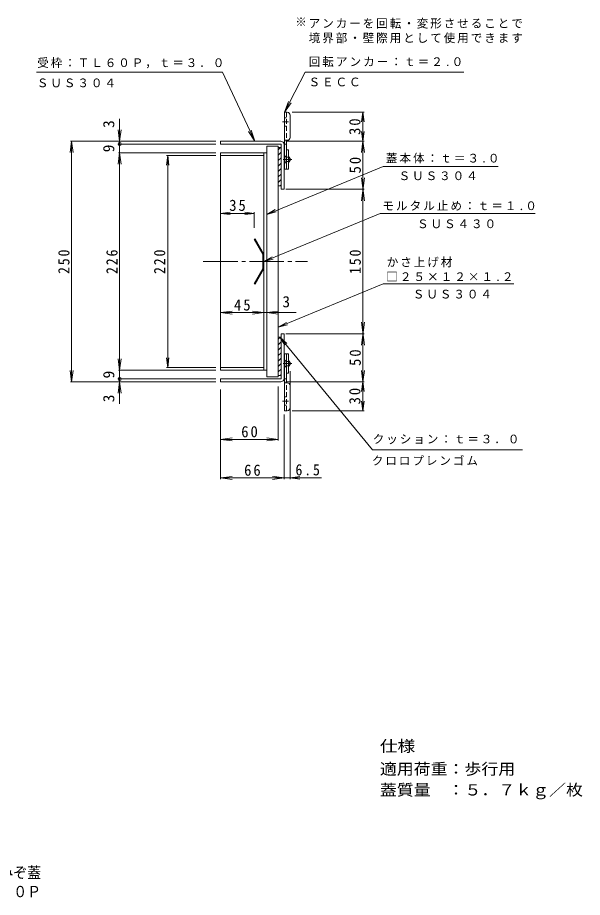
# Model space of a CAD drawing. Units: millimetres, scale not verified. Extents: x -686 to 715, y -547 to 367.
# Drawn here: x 127 to 715, y -547 to 367 of the extents above; entities that cross this region are included whole.
import ezdxf
from ezdxf.enums import TextEntityAlignment as Align

# ---------------------------------------------------------------- set-up
doc = ezdxf.new("R2010")
doc.units = ezdxf.units.MM
doc.header["$LTSCALE"] = 4
doc.header["$PDMODE"] = 32
doc.header["$PDSIZE"] = 3.2
doc.linetypes.add('CHAIN2', pattern=[12, 9, -1, 1, -1])
doc.linetypes.add('DASHED1', pattern=[1.8, 1.2, -0.6])
for name, color, linetype, lineweight in [('0-0_通り芯', 7, 'CHAIN2', 9), ('0-1_躯体', 2, 'Continuous', 9), ('0-2_仕上', 3, 'Continuous', 9), ('0-3_建具', 4, 'Continuous', 9), ('0-4_その他', 7, 'Continuous', 9), ('0-5_寸法', 7, 'Continuous', 9), ('0-6_ハッチ', 6, 'Continuous', 9), ('0-E', 7, 'Continuous', 9), ('0-F', 7, 'Continuous', 9)]:
    doc.layers.add(name, color=color, linetype=linetype, lineweight=lineweight)
doc.layers.add('F-5_F-5ﾚｲﾔ', color=2, linetype='Continuous')
doc.styles.add('ＭＳ ゴシック', font='')
doc.styles.get('ＭＳ ゴシック').set_extended_font_data('MS Gothic')

msp = doc.modelspace()

# ---------------------------------------------------------------- linework, layer by layer
at = {"layer": '0-0_通り芯'}
msp.add_line((320.518, 113.459), (429.128, 113.459), dxfattribs=at)
at = {"layer": '0-0_通り芯', "linetype": 'Continuous'}
msp.add_line((338.576, 60.349), (417.326, 60.349), dxfattribs=at)
at = {"layer": '0-1_躯体'}
for p, q in [((405.076, 268.459), (405.076, 209.459)), ((407.876, 268.459), (405.076, 268.459)), ((410.876, 242.459), (410.876, 265.459)), ((407.876, 239.459), (405.076, 239.459)), ((407.076, 239.464), (407.076, 209.459)), ((404.576, 229.459), (405.076, 229.459)), ((404.576, 229.459), (404.576, 209.459)), ((407.076, 235.459), (405.076, 235.459)), ((405.076, 226.21), (405.076, 229.459)), ((407.076, 229.459), (409.076, 229.459)), ((407.076, 228.209), (407.076, 229.459)), ((409.076, 229.459), (409.076, 209.459)), ((404.876, 215.459), (404.876, 219.459)), ((405.076, 226.21), (405.076, 212.71)), ((409.576, 222.209), (409.076, 222.209)), ((411.076, 220.459), (409.576, 222.209)), ((409.576, 216.709), (409.576, 222.209)), ((411.076, 218.459), (411.076, 220.459)), ((405.076, 215.459), (404.876, 215.459)), ((405.076, 212.71), (405.076, 209.459)), ((407.076, 210.709), (407.076, 209.459)), ((409.576, 216.709), (409.076, 216.709)), ((409.576, 216.709), (411.076, 218.459)), ((404.576, 209.459), (409.076, 209.459)), ((405.076, 209.459), (407.076, 209.459)), ((404.576, 17.459), (409.076, 17.459)), ((404.576, -2.541), (404.576, 17.459)), ((405.076, 11.459), (404.876, 11.459)), ((404.876, 11.459), (404.876, 7.459)), ((405.076, 17.459), (407.076, 17.459)), ((405.076, -41.541), (405.076, 17.459)), ((405.076, 14.209), (405.076, 17.459)), ((405.076, 0.709), (405.076, 14.209)), ((407.076, -12.546), (407.076, 17.459)), ((407.076, 16.209), (407.076, 17.459)), ((409.076, -2.541), (409.076, 17.459)), ((409.576, 10.209), (409.076, 10.209)), ((409.576, 10.209), (411.076, 8.459)), ((409.576, 10.209), (409.576, 4.709)), ((405.076, 0.709), (405.076, -2.541)), ((409.576, 4.709), (409.076, 4.709)), ((411.076, 6.46), (409.576, 4.709)), ((411.076, 8.459), (411.076, 6.46)), ((404.576, -2.541), (405.076, -2.541)), ((407.076, -8.541), (405.076, -8.541)), ((407.076, -1.291), (407.076, -2.541)), ((407.076, -2.541), (409.076, -2.541)), ((407.876, -12.541), (405.076, -12.541)), ((410.876, -15.541), (410.876, -38.541)), ((407.876, -41.541), (405.076, -41.541))]:
    msp.add_line(p, q, dxfattribs=at)
at = {"layer": '0-1_躯体', "linetype": 'DASHED1'}
for p, q in [((407.076, 268.454), (407.076, 239.464)), ((407.076, 262.709), (405.076, 262.709)), ((407.076, 254.209), (405.076, 254.209)), ((406.876, 221.709), (405.076, 223.459)), ((406.876, 221.709), (407.076, 221.709)), ((406.876, 221.709), (406.876, 217.209)), ((409.076, 221.709), (407.076, 221.709)), ((406.876, 217.209), (405.076, 215.459)), ((406.876, 217.209), (407.076, 217.209)), ((409.076, 217.209), (407.076, 217.209)), ((406.876, 9.709), (405.076, 11.459)), ((406.876, 9.709), (407.076, 9.709)), ((406.876, 5.209), (406.876, 9.709)), ((409.076, 9.709), (407.076, 9.709)), ((406.876, 5.209), (405.076, 3.459)), ((406.876, 5.209), (407.076, 5.209)), ((409.076, 5.209), (407.076, 5.209)), ((407.076, -41.536), (407.076, -12.546)), ((407.076, -27.291), (405.076, -27.291)), ((407.076, -35.791), (405.076, -35.791))]:
    msp.add_line(p, q, dxfattribs=at)
at = {"layer": '0-1_躯体', "linetype": 'CHAIN2'}
for p, q in [((409.076, 258.459), (403.076, 258.459)), ((412.624, 219.459), (403.54, 219.459)), ((412.624, 7.459), (403.54, 7.459)), ((409.076, -31.541), (403.076, -31.541))]:
    msp.add_line(p, q, dxfattribs=at)
at = {"layer": '0-1_躯体'}
for points in [[(405.076, 223.459), (404.876, 223.459), (404.876, 219.459)], [(405.076, 3.46), (404.876, 3.46), (404.876, 7.459)]]:
    msp.add_lwpolyline(points, dxfattribs=at)
for centre, start, end in [((407.876, 265.459), 0, 90), ((407.876, 242.459), 270, 0), ((407.876, -15.541), 0, 90), ((407.876, -38.541), 270, 0)]:
    msp.add_arc(centre, 3, start, end, dxfattribs=at)
at = {"layer": '0-2_仕上'}
for p, q in [((386.576, 233.459), (386.576, -6.541)), ((338.576, 226.459), (386.576, 226.459)), ((338.576, 0.459), (338.576, 226.459)), ((338.576, 223.459), (383.576, 223.459)), ((383.576, 0.459), (383.576, 226.459)), ((338.576, 3.459), (383.576, 3.459)), ((338.576, 0.459), (386.576, 0.459)), ((386.576, -6.541), (398.576, -6.541))]:
    msp.add_line(p, q, dxfattribs=at)
msp.add_lwpolyline([(386.576, 233.459), (398.576, 233.459), (398.576, -6.541)], dxfattribs=at)
at = {"layer": '0-3_建具'}
for p, q in [((401.076, 238.459), (338.576, 238.459)), ((338.576, 235.459), (338.576, 238.459)), ((401.076, 235.459), (338.576, 235.459)), ((401.576, 188.459), (401.576, 234.959)), ((404.576, 234.969), (404.576, 188.459)), ((401.576, 188.459), (404.576, 188.459)), ((373.576, 136.548), (374.442, 137.048)), ((382.576, 105.959), (373.576, 90.371)), ((383.576, 105.691), (374.442, 89.871)), ((373.576, 90.371), (374.442, 89.871)), ((401.576, 38.459), (404.576, 38.459)), ((401.576, -8.041), (401.576, 38.459)), ((404.576, -8.041), (404.576, 38.459)), ((401.076, -8.541), (338.576, -8.541)), ((338.576, -8.541), (338.576, -11.541)), ((401.076, -11.541), (338.576, -11.541))]:
    msp.add_line(p, q, dxfattribs=at)
for points in [[(382.576, 105.959), (382.576, 120.959), (373.576, 136.548)], [(383.576, 105.691), (383.576, 121.227), (374.442, 137.048)]]:
    msp.add_lwpolyline(points, dxfattribs=at)
for centre, radius, start, end in [((401.076, 234.959), 3.5, 0, 90), ((401.076, 234.959), 0.5, 0, 90), ((401.076, -8.041), 3.5, 270, 0), ((401.076, -8.041), 0.5, 270, 0)]:
    msp.add_arc(centre, radius, start, end, dxfattribs=at)
at = {"layer": '0-4_その他'}
for p, q in [((487.776, 268.459), (413.076, 268.459)), ((486.576, 268.459), (485.271, 258.545)), ((486.576, 238.459), (486.576, 268.459)), ((486.576, 268.459), (487.881, 258.545)), ((233.576, -34.467), (233.576, 261.633)), ((233.576, 238.459), (232.01, 250.357)), ((233.576, 238.459), (235.143, 250.357)), ((486.576, 238.459), (485.271, 248.374)), ((486.576, 238.459), (487.881, 248.374)), ((183.576, 238.459), (182.01, 226.562)), ((333.576, 238.459), (182.376, 238.459)), ((183.576, 238.459), (185.143, 226.562)), ((183.576, -11.541), (183.576, 238.459)), ((406.576, 238.459), (487.776, 238.459)), ((486.576, 238.459), (485.01, 226.562)), ((486.576, 238.459), (488.142, 226.562)), ((486.576, -11.541), (486.576, 238.459)), ((333.576, 235.459), (232.376, 235.459)), ((233.576, 226.459), (232.01, 214.562)), ((333.576, 226.459), (232.376, 226.459)), ((233.576, 226.459), (235.143, 214.562)), ((283.576, 223.459), (282.271, 213.545)), ((282.376, 223.459), (333.576, 223.459)), ((283.576, 3.459), (283.576, 223.459)), ((283.576, 223.459), (284.882, 213.545)), ((488.142, 200.357), (485.01, 176.562)), ((485.01, 200.357), (488.142, 176.562)), ((406.576, 188.459), (487.776, 188.459)), ((338.576, 163.438), (348.491, 164.743)), ((373.576, 163.438), (363.662, 164.743)), ((373.576, 164.638), (373.576, 148.548)), ((338.576, 163.438), (373.576, 163.438)), ((338.576, 163.438), (348.491, 162.132)), ((373.576, 163.438), (363.662, 162.132)), ((338.576, 60.349), (350.474, 61.916)), ((338.576, 60.349), (338.576, 59.149)), ((338.576, 60.349), (350.474, 58.783)), ((383.576, 60.349), (371.679, 61.916)), ((383.576, 60.349), (371.679, 58.783)), ((386.576, 60.349), (398.474, 61.916)), ((386.576, 60.349), (398.474, 58.783)), ((488.142, 50.357), (485.01, 26.562)), ((485.01, 50.357), (488.142, 26.562)), ((406.576, 38.459), (487.776, 38.459)), ((233.576, 0.459), (232.01, 12.357)), ((233.576, 0.459), (235.143, 12.357)), ((283.576, 3.459), (282.271, 13.374)), ((283.576, 3.459), (284.882, 13.374)), ((183.576, -11.541), (182.01, 0.357)), ((183.576, -11.541), (185.143, 0.357)), ((333.576, 0.459), (232.376, 0.459)), ((282.376, 3.459), (333.576, 3.459)), ((486.576, -11.541), (485.01, 0.357)), ((486.576, -11.541), (488.142, 0.357)), ((333.576, -8.541), (232.376, -8.541)), ((411.076, -112.541), (411.076, -0.541)), ((333.576, -11.541), (182.376, -11.541)), ((233.576, -11.541), (232.01, -23.438)), ((233.576, -11.541), (235.143, -23.438)), ((398.576, -16.541), (398.576, -72.541)), ((406.576, -11.541), (487.776, -11.541)), ((486.576, -11.541), (485.271, -21.455)), ((486.576, -41.541), (486.576, -11.541)), ((486.576, -11.541), (487.881, -21.455)), ((338.576, -19.541), (338.576, -112.541)), ((486.576, -41.541), (485.271, -31.626)), ((486.576, -41.541), (487.881, -31.626)), ((404.576, -45.577), (404.576, -112.541)), ((487.776, -41.541), (413.076, -41.541)), ((338.576, -71.341), (350.473, -69.774)), ((338.576, -71.341), (398.576, -71.341)), ((338.576, -71.341), (350.473, -72.907)), ((398.576, -71.341), (386.679, -69.774)), ((398.576, -71.341), (386.679, -72.907)), ((338.576, -111.341), (350.473, -109.775)), ((338.576, -111.341), (350.473, -112.907)), ((404.576, -111.341), (392.679, -112.907)), ((404.576, -111.341), (394.662, -110.036)), ((404.576, -111.341), (394.662, -112.646)), ((404.576, -111.341), (411.076, -111.341)), ((411.076, -111.341), (420.99, -110.036)), ((411.076, -111.341), (443.534, -111.341)), ((411.076, -111.341), (420.99, -112.646))]:
    msp.add_line(p, q, dxfattribs=at)
msp.add_lwpolyline([(338.576, -111.341), (404.576, -111.341), (392.679, -109.775)], dxfattribs=at)
for p in [(233.576, 235.459), (233.576, -8.541)]:
    msp.add_point(p, dxfattribs=at)
at = {"layer": '0-5_寸法'}
for p, q in [((340.671, 310.139), (374.111, 238.459)), ((374.111, 238.459), (367.661, 248.579)), ((374.111, 238.459), (370.5, 249.903)), ((507.538, 212.206), (386.576, 162.398)), ((507.538, 212.206), (627.293, 212.206)), ((386.576, 162.398), (395.247, 167.38)), ((386.576, 162.398), (396.241, 164.966)), ((504.538, 163.267), (383.576, 113.459)), ((504.538, 163.267), (665.569, 163.267)), ((383.576, 113.459), (392.247, 118.441)), ((383.576, 113.459), (393.241, 116.027)), ((507.538, 90.11), (643.488, 90.11)), ((398.576, 45.244), (407.247, 50.226))]:
    msp.add_line(p, q, dxfattribs=at)
msp.add_lwpolyline([(507.538, 90.11), (398.576, 45.244), (408.241, 47.812)], dxfattribs=at)
at = {"layer": '0-6_ハッチ'}
for p, q in [((398.576, 229.644), (400.891, 231.959)), ((398.576, 231.959), (398.576, 191.959)), ((401.576, 231.959), (398.576, 231.959)), ((401.576, 191.959), (401.576, 231.959)), ((398.576, 223.987), (401.576, 226.987)), ((398.576, 218.33), (401.576, 221.33)), ((398.576, 212.673), (401.576, 215.673)), ((398.576, 207.017), (401.576, 210.017)), ((398.576, 201.36), (401.576, 204.36)), ((398.576, 195.703), (401.576, 198.703)), ((400.489, 191.959), (401.576, 193.046)), ((398.576, 191.959), (401.576, 191.959)), ((398.576, 32.644), (400.891, 34.959)), ((398.576, 34.959), (398.576, -5.041)), ((401.576, 34.959), (398.576, 34.959)), ((398.576, 26.987), (401.576, 29.987)), ((401.576, -5.041), (401.576, 34.959)), ((398.576, 21.33), (401.576, 24.33)), ((398.576, 15.673), (401.576, 18.673)), ((398.576, 10.017), (401.576, 13.017)), ((398.576, 4.36), (401.576, 7.36)), ((398.576, -1.297), (401.576, 1.703)), ((398.576, -5.041), (401.576, -5.041)), ((400.489, -5.041), (401.576, -3.954))]:
    msp.add_line(p, q, dxfattribs=at)
at = {"layer": '0-E'}
for p, q in [((146.992, 310.139), (340.671, 310.139)), ((426.433, 310.139), (405.076, 268.459)), ((426.433, 310.139), (591.687, 310.139)), ((400.076, 34.959), (407.386, 28.136)), ((400.076, 34.959), (405.371, 26.476)), ((400.076, 34.959), (496.596, -82.237)), ((496.596, -82.237), (652.659, -82.237))]:
    msp.add_line(p, q, dxfattribs=at)
at = {"layer": '0-F'}
for q in [(409.108, 279.762), (411.895, 278.333)]:
    msp.add_line((405.076, 268.459), q, dxfattribs=at)

# ---------------------------------------------------------------- texts
at = {"layer": '0-4_その他', "color": 2, "style": 'ＭＳ ゴシック'}
for s, p in [('3', (231.576, 252.243)), ('9', (231.576, 226.959)), ('9', (231.576, -8.041)), ('3', (231.576, -32.802))]:
    msp.add_text(s, height=11.73, rotation=90, dxfattribs=at).set_placement(p, align=Align.BOTTOM_LEFT)
msp.add_text('3', height=11.73, dxfattribs=at).set_placement((402.871, 62.349), align=Align.BOTTOM_LEFT)
for s, width, p in [('仕様', 1.15, (504.226, -399.414)), ('適用荷重：歩行用', 1.1, (504.226, -423.18)), ('蓋質量\u3000：５．７ｋｇ／枚', 1.1, (504.226, -444.887))]:
    msp.add_text(s, height=11.73, dxfattribs=dict(at, width=width)).set_placement(p, align=Align.BOTTOM_LEFT)
at = {"layer": '0-4_その他', "color": 2, "char_height": 11.73, "attachment_point": 7, "rotation": 90, "style": 'ＭＳ ゴシック'}
for s, insert in [('\\T1.27;\\W0.95;30', (484.176, 244.959)), ('\\T1.27;\\W0.95;50', (484.576, 204.959)), ('\\T1.27;\\W0.9;250', (181.576, 100.459)), ('\\T1.27;\\W0.9;226', (231.576, 100.459)), ('\\T1.27;\\W0.9;220', (281.176, 100.459)), ('\\T1.27;\\W0.9;150', (484.576, 100.459)), ('\\T1.27;\\W0.95;50', (484.576, 4.959)), ('\\T1.27;\\W0.95;30', (484.176, -35.041))]:
    msp.add_mtext(s, dxfattribs=dict(at, insert=insert))
at = {"layer": '0-4_その他', "color": 2, "char_height": 11.73, "attachment_point": 7, "style": 'ＭＳ ゴシック'}
for s, insert in [('\\T1.27;\\W0.95;35', (347.576, 165.838)), ('\\T1.27;\\W0.95;45', (352.576, 62.349)), ('\\T1.27;\\W0.95;60', (360.076, -69.341)), ('\\T1.27;\\W0.95;66', (363.076, -109.341)), ('\\T1.27;\\W0.9;6.5', (416.448, -108.941))]:
    msp.add_mtext(s, dxfattribs=dict(at, insert=insert))
at = {"layer": '0-5_寸法', "style": 'ＭＳ ゴシック'}
msp.add_text('※', height=8.798, dxfattribs=at).set_placement((416.233, 355.363), align=Align.BOTTOM_LEFT)
at = {"layer": '0-5_寸法', "char_height": 8.798, "attachment_point": 7, "style": 'ＭＳ ゴシック'}
for s, insert in [('\\T1.17;アンカーを回転・変形させることで', (430.233, 355.363)), ('\\T1.17;境界部・壁際用として使用できます', (430.233, 340.183)), ('\\T1.18;蓋本体：ｔ＝３.０', (510.432, 215.335)), ('\\T1.17;ＳＵＳ３０４', (523.742, 197.878)), ('\\T1.18;モルタル止め：ｔ＝１.０', (506.859, 166.348)), ('\\T1.17;ＳＵＳ４３０', (542.909, 147.969)), ('\\T1.17;かさ上げ材', (511.424, 107.372)), ('\\T1.18;□２５×１２×１.２', (510.863, 92.941)), ('\\T1.17;ＳＵＳ３０４', (538.522, 74.903))]:
    msp.add_mtext(s, dxfattribs=dict(at, insert=insert))
at = {"layer": '0-E', "char_height": 8.798, "attachment_point": 7, "style": 'ＭＳ ゴシック'}
for s, insert in [('\\T1.17;受枠：ＴＬ６０Ｐ，ｔ＝３．０', (147.919, 314.174)), ('\\T1.18;回転アンカー：ｔ＝２.０', (430.233, 315.588)), ('\\T1.17;ＳＵＳ３０４', (147.531, 294.389)), ('\\T1.17;ＳＥＣＣ', (430.041, 295.32)), ('\\T1.17;クッション：ｔ＝３．０', (496.875, -76.415)), ('\\T1.17;クロロプレンゴム', (495.894, -98.492))]:
    msp.add_mtext(s, dxfattribs=dict(at, insert=insert))
at = {"layer": 'F-5_F-5ﾚｲﾔ', "style": 'ＭＳ ゴシック', "width": 0.9}
for s, p in [('タイル用\u3000充填深さ３５ｍｍ\u3000ステンレス製\u3000側溝用\u3000カラー舗装用みぞ蓋', (-337.779, -530.846)), ('\u3000\u3000\u3000\u3000\u3000\u3000\u3000\u3000\u3000\u3000\u3000\u3000\u3000\u3000\u3000\u3000\u3000\u3000ＳＵＭ－Ｍ－２５６０＋ＴＬ６０Ｐ', (-337.779, -550.559))]:
    msp.add_text(s, height=11.73, dxfattribs=at).set_placement(p, align=Align.BOTTOM_LEFT)

doc.saveas('drawing.dxf')
